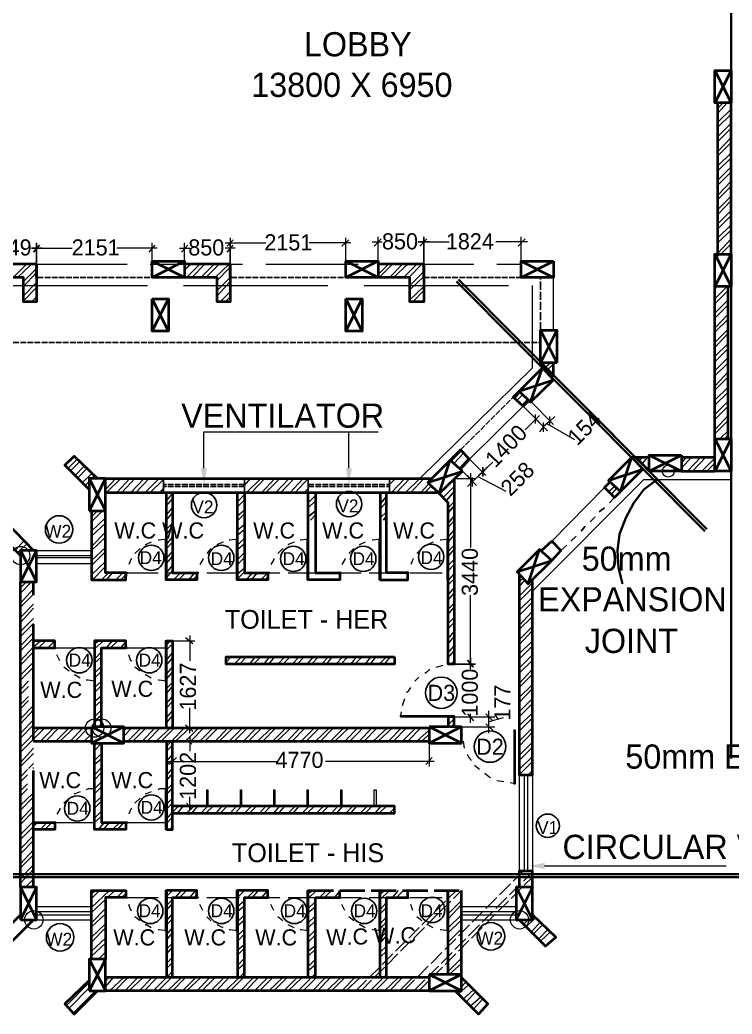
# Model space of a CAD drawing. Header units: millimetres. Extents: x 23593 to 241524, y 4405 to 182732.
# Drawn here: x 84650 to 97911, y 83385 to 101881 of the extents above; entities that cross this region are included whole.
import ezdxf

# ---------------------------------------------------------------- set-up
doc = ezdxf.new("R2010")
doc.units = ezdxf.units.MM
doc.linetypes.add('PDF_IMPORT', pattern=[1, 0.8, -0.2])
for name, color, linetype in [('PDF_0', 7, 'Continuous'), ('PDF_AR_DIMENSION', 7, 'Continuous'), ('PDF_AR_ELEVATION', 2, 'Continuous'), ('PDF_dimensions', 1, 'Continuous'), ('PDF_DOOR WIN TEXT', 5, 'Continuous'), ('PDF_SLAB BEAM', 3, 'Continuous'), ('PDF_ST COLUMN', 1, 'Continuous'), ('PDF_Text', 7, 'Continuous'), ('PDF_wall', 7, 'Continuous')]:
    doc.layers.add(name, color=color, linetype=linetype)
for name, color, linetype, true_color in [('PDF_AR_DOOR', 7, 'Continuous', 0x723939), ('PDF_AR_HATCH', 7, 'Continuous', 0x767676), ('PDF_AR_WINDOW', 7, 'Continuous', 0x00a5dd), ('PDF_exp gap', 7, 'Continuous', 0xdd006e)]:
    doc.layers.add(name, color=color, linetype=linetype, true_color=true_color)
doc.styles.add('PDF Century Gothic', font='GOTHIC.TTF')

msp = doc.modelspace()

# ---------------------------------------------------------------- linework, layer by layer
at = {"layer": 'PDF_0', "lineweight": 13}
for points in [[(84905, 97561), (85018, 97693)], [(92097, 97674), (92229, 97806)], [(93267, 93389), (93267, 93559)], [(92984, 89972), (93097, 89840)]]:
    msp.add_lwpolyline(points, close=True, dxfattribs=at)
for points in [[(87057, 97561), (87170, 97693)], [(87774, 97693), (87661, 97561)], [(88623, 97787), (88510, 97674)], [(88510, 97561), (88623, 97693)], [(90643, 97674), (90775, 97787)], [(91379, 97806), (91247, 97674)], [(93928, 97674), (94060, 97806)], [(94249, 94371), (94249, 94541)], [(94400, 94220), (94400, 94390)], [(94513, 94503), (94513, 94333)], [(93097, 93276), (92984, 93408)], [(93078, 93200), (93078, 93370)], [(87868, 90275), (87736, 90388)], [(92984, 88972), (93097, 88840)], [(93324, 88972), (93456, 88840)], [(87736, 88764), (87868, 88651)], [(93456, 88670), (93324, 88783)], [(87849, 88406), (87755, 88500)], [(87566, 88160), (87434, 88028)], [(92210, 88028), (92323, 88160)], [(87755, 87311), (87849, 87198)]]:
    msp.add_lwpolyline(points, dxfattribs=at)
at = {"layer": 'PDF_0', "color": 1, "linetype": 'PDF_IMPORT', "lineweight": 25, "ltscale": 132.136405}
for points in [[(84980, 97089), (87113, 97089)], [(88586, 97089), (90719, 97089)], [(92172, 97089), (93984, 97089)], [(88831, 93238), (87321, 93238)], [(90020, 93238), (91530, 93238)], [(88831, 93200), (87321, 93200)], [(90020, 93200), (91530, 93200)]]:
    msp.add_lwpolyline(points, dxfattribs=at)
at = {"layer": 'PDF_0', "color": 1, "linetype": 'PDF_IMPORT', "lineweight": 25, "ltscale": 188.766293}
msp.add_lwpolyline([(94343, 96107), (94343, 97089)], dxfattribs=at)
at = {"layer": 'PDF_0', "color": 6, "linetype": 'PDF_IMPORT', "lineweight": 25, "ltscale": 132.136405}
msp.add_lwpolyline([(66821, 95881), (94343, 95881)], dxfattribs=at)
at = {"layer": 'PDF_0', "color": 1, "linetype": 'PDF_IMPORT', "lineweight": 25, "ltscale": 133.477926}
msp.add_lwpolyline([(92852, 93880), (93833, 94862)], dxfattribs=at)
at = {"layer": 'PDF_0', "color": 1, "lineweight": 25}
for points in [[(95721, 92993), (95627, 92898)], [(95532, 92804), (95438, 92728)], [(95362, 92634), (95268, 92540)], [(95174, 92464), (95098, 92370)], [(95004, 92275), (94909, 92181)], [(94834, 92106), (94721, 92011)]]:
    msp.add_lwpolyline(points, dxfattribs=at)
at = {"layer": 'PDF_AR_DIMENSION', "lineweight": 13}
for points in [[(84961, 97731), (84961, 97334)], [(92172, 97844), (92172, 97334)], [(93324, 93408), (93022, 93710)]]:
    msp.add_lwpolyline(points, close=True, dxfattribs=at)
for points in [[(87113, 97391), (87113, 97731)], [(87717, 97391), (87717, 97731)], [(88472, 97731), (89227, 97731)], [(88567, 97825), (88567, 97334), (88567, 97731)], [(90813, 97731), (90039, 97731)], [(90719, 97334), (90719, 97825)], [(91209, 97750), (91398, 97750)], [(91323, 97391), (91323, 97844)], [(92059, 97750), (92644, 97750)], [(92267, 97750), (92078, 97750)], [(94098, 97750), (93512, 97750)], [(93984, 97334), (93984, 97844)], [(85056, 97636), (84867, 97636), (85622, 97636)], [(87208, 97636), (86453, 97636)], [(87623, 97636), (87812, 97636)], [(88661, 97636), (88472, 97636)], [(94135, 94805), (94588, 94352)], [(94475, 94239), (94022, 94692), (94324, 94390)], [(94324, 94522), (94060, 94257)], [(94607, 94503), (94513, 94408), (94400, 94314), (94324, 94220)], [(94985, 94069), (94456, 94371)], [(93191, 93408), (93456, 93653)], [(92852, 93521), (93154, 93219)], [(93343, 93559), (93267, 93465), (93078, 93295), (92984, 93200)], [(93040, 93446), (93040, 92068)], [(92738, 93351), (93135, 93351)], [(93701, 93106), (93173, 93389)], [(93040, 89803), (93040, 91181)], [(87491, 90331), (87906, 90331)], [(87812, 90426), (87812, 89954)], [(92738, 89897), (93135, 89897), (92625, 89897)], [(93040, 90010), (93040, 89840)], [(87812, 88613), (87812, 89085)], [(93040, 88802), (93040, 88972)], [(93380, 88613), (93380, 88727), (93380, 88915), (93380, 89029)], [(92625, 88915), (93135, 88915)], [(92738, 88915), (93494, 88915)], [(93645, 88897), (93380, 88821)], [(87491, 88708), (87906, 88708)], [(92738, 88727), (93494, 88727)], [(87906, 88462), (87491, 88462), (87491, 87990)], [(87812, 88557), (87812, 88274)], [(92267, 88462), (92267, 87990)], [(87396, 88085), (89435, 88085)], [(92361, 88085), (90341, 88085)], [(87812, 87160), (87812, 87424)], [(87491, 87254), (87906, 87254)]]:
    msp.add_lwpolyline(points, dxfattribs=at)
at = {"layer": 'PDF_AR_DOOR', "lineweight": 20}
for points in [[(87094, 92162), (87000, 92124), (86981, 92106)], [(87377, 92219), (87245, 92200), (87226, 92200)], [(88435, 92162), (88321, 92124), (88321, 92106)], [(88699, 92219), (88567, 92200), (88548, 92200)], [(89756, 92162), (89643, 92124), (89643, 92106)], [(90020, 92219), (89888, 92200), (89869, 92200)], [(91077, 92162), (90983, 92124), (90964, 92106)], [(91360, 92219), (91228, 92200), (91209, 92200)], [(92342, 92162), (92248, 92124), (92229, 92106)], [(92625, 92219), (92493, 92200), (92474, 92200)], [(86887, 92049), (86792, 91955)], [(88208, 92049), (88133, 91955)], [(89548, 92049), (89454, 91955)], [(90870, 92049), (90775, 91955)], [(92134, 92049), (92040, 91955)], [(86736, 91860), (86717, 91841), (86679, 91747)], [(88057, 91860), (88057, 91841), (88000, 91747)], [(89378, 91860), (89378, 91841), (89322, 91747)], [(90700, 91860), (90700, 91841), (90643, 91747)], [(91965, 91860), (91965, 91841), (91927, 91747)], [(86641, 91615), (86641, 91596), (86622, 91464)], [(87963, 91615), (87963, 91596), (87944, 91464)], [(89284, 91615), (89284, 91596), (89265, 91464)], [(90624, 91615), (90605, 91596), (90605, 91464)], [(91889, 91615), (91870, 91596), (91870, 91464)], [(85320, 90180), (85301, 90199), (85301, 90331)], [(86641, 90180), (86641, 90199), (86622, 90331)], [(85395, 89954), (85339, 90067)], [(86736, 89954), (86717, 89954), (86679, 90067)], [(92644, 89897), (92738, 89897)], [(85565, 89765), (85471, 89840)], [(86887, 89765), (86792, 89840)], [(92191, 89727), (92248, 89765), (92285, 89803)], [(92399, 89840), (92531, 89878)], [(85773, 89633), (85679, 89689), (85660, 89689)], [(86037, 89576), (85924, 89595), (85886, 89595)], [(87094, 89633), (87000, 89689), (86981, 89689)], [(87377, 89576), (87245, 89595), (87226, 89595)], [(92002, 89576), (92078, 89652)], [(91851, 89368), (91889, 89406), (91927, 89463)], [(91776, 89123), (91814, 89255)], [(91738, 88915), (91757, 89010)], [(92889, 88576), (92871, 88670)], [(92927, 88330), (92908, 88462)], [(93059, 88104), (93003, 88179), (92984, 88217)], [(93210, 87934), (93116, 88009)], [(93418, 87783), (93380, 87802), (93305, 87858)], [(93663, 87707), (93531, 87726)], [(93871, 87670), (93777, 87688)], [(85773, 87519), (85679, 87481), (85660, 87481)], [(86037, 87575), (85924, 87575), (85886, 87556)], [(87094, 87519), (87000, 87481), (86981, 87481)], [(87377, 87575), (87245, 87575), (87226, 87556)], [(85565, 87405), (85471, 87311)], [(86887, 87405), (86792, 87311)], [(85395, 87216), (85395, 87198), (85339, 87103)], [(86736, 87216), (86717, 87198), (86679, 87103)], [(85320, 86971), (85301, 86952), (85301, 86820)], [(86641, 86971), (86641, 86952), (86622, 86820)], [(86641, 85536), (86641, 85555), (86622, 85687)], [(87963, 85536), (87963, 85555), (87944, 85687)], [(89284, 85536), (89284, 85555), (89265, 85687)], [(90624, 85536), (90605, 85555), (90605, 85687)], [(91889, 85536), (91870, 85555), (91870, 85687)], [(86736, 85310), (86717, 85310), (86679, 85423)], [(88057, 85310), (88000, 85423)], [(89378, 85310), (89322, 85423)], [(90700, 85310), (90643, 85423)], [(91965, 85310), (91927, 85423)], [(86887, 85121), (86792, 85197)], [(88208, 85121), (88133, 85197)], [(89548, 85121), (89454, 85197)], [(90870, 85121), (90775, 85197)], [(92134, 85121), (92040, 85197)], [(87094, 84989), (87000, 85046), (86981, 85046)], [(87377, 84932), (87245, 84951), (87226, 84951)], [(88435, 84989), (88321, 85046)], [(88699, 84932), (88567, 84951), (88548, 84951)], [(89756, 84989), (89643, 85046)], [(90020, 84932), (89888, 84951), (89869, 84951)], [(91077, 84989), (90983, 85046), (90964, 85046)], [(91360, 84932), (91228, 84951), (91209, 84951)], [(92342, 84989), (92248, 85046), (92229, 85046)], [(92625, 84932), (92493, 84951), (92474, 84951)]]:
    msp.add_lwpolyline(points, dxfattribs=at)
at = {"layer": 'PDF_AR_DOOR', "lineweight": 25}
for points in [[(87377, 92219), (87359, 92219), (87359, 91464), (87377, 91464)], [(88699, 92219), (88680, 92219), (88680, 91464), (88699, 91464)], [(90020, 92219), (90001, 92219), (90001, 91464), (90020, 91464)], [(91360, 92219), (91342, 92219), (91342, 91464), (91360, 91464)], [(92625, 92219), (92606, 92219), (92606, 91464), (92625, 91464)], [(87377, 89576), (87359, 89576), (87359, 90331), (87377, 90331)], [(91738, 88915), (91738, 88934), (92738, 88934), (92738, 88915)], [(93871, 87670), (93852, 87670), (93852, 88670), (93871, 88670)], [(87377, 87575), (87359, 87575), (87359, 86820), (87377, 86820)], [(87377, 84932), (87359, 84932), (87359, 85687), (87377, 85687)], [(88699, 84932), (88680, 84932), (88680, 85687), (88699, 85687)], [(90020, 84932), (90001, 84932), (90001, 85687), (90020, 85687)], [(91360, 84932), (91342, 84932), (91342, 85687), (91360, 85687)], [(92625, 84932), (92606, 84932), (92606, 85687), (92625, 85687)]]:
    msp.add_lwpolyline(points, close=True, dxfattribs=at)
for points in [[(86037, 89576), (86037, 90331), (86037, 89576)], [(86037, 87575), (86037, 86820), (86037, 87575)]]:
    msp.add_lwpolyline(points, dxfattribs=at)
at = {"layer": 'PDF_AR_ELEVATION', "lineweight": 20}
for points in [[(94551, 92181), (95532, 93182)], [(85301, 90199), (86037, 90199)], [(86622, 90199), (87377, 90199)], [(85301, 86952), (86037, 86952)], [(86622, 86952), (87377, 86952)]]:
    msp.add_lwpolyline(points, dxfattribs=at)
at = {"layer": 'PDF_AR_ELEVATION', "linetype": 'PDF_IMPORT', "lineweight": 20, "ltscale": 755.065171}
for points in [[(86622, 91596), (92625, 91596)], [(86622, 85555), (92625, 85555)]]:
    msp.add_lwpolyline(points, dxfattribs=at)
at = {"layer": 'PDF_AR_ELEVATION', "color": 7, "lineweight": 20}
for points in [[(88133, 87254), (88133, 87556), (88151, 87556), (88151, 87254)], [(88755, 87254), (88755, 87556), (88774, 87556), (88774, 87254)], [(89378, 87254), (89378, 87556), (89397, 87556), (89397, 87254)], [(90001, 87254), (90001, 87556), (90020, 87556), (90020, 87254)], [(90624, 87254), (90624, 87556), (90643, 87556), (90643, 87254)], [(91247, 87254), (91247, 87556), (91285, 87556), (91285, 87254)]]:
    msp.add_lwpolyline(points, dxfattribs=at)
at = {"layer": 'PDF_AR_HATCH', "lineweight": 5}
for points in [[(97646, 100241), (97741, 100336)], [(97646, 100147), (97816, 100336)], [(97646, 99977), (97892, 100222)], [(97646, 99883), (97892, 100128)], [(97646, 99713), (97892, 99958)], [(97646, 99618), (97892, 99864)], [(97646, 99430), (97892, 99694)], [(97646, 99354), (97892, 99600)], [(97646, 99165), (97892, 99411)], [(97646, 99071), (97892, 99316)], [(97646, 98901), (97892, 99147)], [(97646, 98807), (97892, 99052)], [(97646, 98618), (97892, 98882)], [(97646, 98542), (97892, 98788)], [(97646, 98354), (97892, 98599)], [(97646, 98259), (97892, 98524)], [(97646, 98089), (97892, 98335)], [(97646, 97995), (97892, 98240)], [(97646, 97825), (97892, 98071)], [(97646, 97731), (97892, 97976)], [(97646, 97542), (97892, 97806)], [(97703, 97523), (97892, 97712)], [(97873, 97523), (97892, 97523)], [(84527, 97089), (84773, 97334)], [(84603, 97089), (84867, 97334)], [(87717, 97315), (87736, 97334)], [(87717, 97240), (87831, 97334)], [(87755, 97089), (88000, 97334)], [(87849, 97089), (88095, 97334)], [(88019, 97089), (88265, 97334)], [(88114, 97089), (88359, 97334)], [(88284, 97089), (88548, 97334)], [(91323, 97146), (91511, 97334)], [(91323, 97334), (91323, 97334)], [(91342, 97089), (91587, 97334)], [(91530, 97089), (91776, 97334)], [(91606, 97089), (91870, 97334)], [(91795, 97089), (92040, 97334)], [(91889, 97089), (92134, 97334)], [(84716, 97013), (84961, 97259)], [(84716, 96919), (84961, 97183)], [(88321, 97032), (88567, 97278)], [(91908, 96938), (92172, 97202)], [(84716, 96749), (84961, 96995)], [(88321, 96844), (88567, 97089)], [(88321, 96749), (88567, 97013)], [(91908, 96862), (92172, 97108)], [(84716, 96655), (84961, 96900)], [(88378, 96636), (88567, 96825)], [(91908, 96674), (92172, 96919)], [(91965, 96636), (92172, 96844)], [(97590, 96693), (97816, 96919)], [(97590, 96862), (97628, 96919)], [(97590, 96598), (97835, 96844)], [(84867, 96636), (84961, 96730)], [(88472, 96636), (88567, 96730)], [(92153, 96636), (92172, 96655)], [(97590, 96428), (97835, 96674)], [(97590, 96334), (97835, 96579)], [(97590, 96145), (97835, 96409)], [(97590, 96070), (97835, 96315)], [(97590, 95881), (97835, 96126)], [(97590, 95786), (97835, 96051)], [(97590, 95617), (97835, 95862)], [(97590, 95522), (97835, 95768)], [(94343, 95503), (94343, 95503)], [(94437, 95428), (94532, 95503)], [(94475, 95371), (94588, 95484)], [(97590, 95352), (97835, 95598)], [(97590, 95258), (97835, 95503)], [(94569, 95277), (94588, 95315)], [(97590, 95069), (97835, 95333)], [(97590, 94994), (97835, 95239)], [(93871, 94843), (93965, 94956)], [(93909, 94805), (94022, 94918)], [(97590, 94805), (97835, 95050)], [(97590, 94711), (97835, 94956)], [(94003, 94711), (94098, 94824)], [(97590, 94541), (97835, 94786)], [(97590, 94446), (97835, 94692)], [(97590, 94257), (97835, 94522)], [(97590, 94182), (97835, 94427)], [(97684, 94088), (97835, 94239)], [(97779, 94088), (97835, 94163)], [(92682, 93672), (92871, 93861)], [(92738, 93635), (92908, 93823)], [(85546, 93540), (85716, 93710)], [(85584, 93484), (85773, 93672)], [(92833, 93540), (93003, 93729)], [(96174, 93672), (96250, 93748)], [(96231, 93616), (96344, 93748)], [(96967, 93635), (97061, 93748)], [(96967, 93540), (97156, 93748)], [(97080, 93484), (97325, 93748)], [(97174, 93484), (97420, 93748)], [(97344, 93484), (97590, 93729)], [(97439, 93484), (97590, 93635)], [(85679, 93408), (85848, 93578)], [(85716, 93351), (85905, 93540)], [(85811, 93276), (86000, 93446)], [(96325, 93540), (96363, 93578)], [(85867, 93219), (85943, 93295)], [(85981, 93351), (86037, 93408)], [(86245, 93144), (86434, 93351)], [(86245, 93333), (86245, 93351)], [(86264, 93087), (86528, 93351)], [(86453, 93087), (86698, 93351)], [(86547, 93087), (86792, 93351)], [(86717, 93087), (86962, 93351)], [(86811, 93087), (87057, 93351)], [(86981, 93087), (87245, 93351)], [(87075, 93087), (87321, 93333)], [(88831, 93314), (88850, 93351)], [(88831, 93219), (88944, 93351)], [(88869, 93087), (89133, 93351)], [(88963, 93087), (89209, 93351)], [(89152, 93087), (89397, 93351)], [(89227, 93087), (89492, 93351)], [(89416, 93087), (89662, 93351)], [(89511, 93087), (89756, 93351)], [(89680, 93087), (89926, 93351)], [(89775, 93087), (90020, 93351)], [(91530, 93314), (91549, 93351)], [(91530, 93238), (91644, 93351)], [(91568, 93087), (91814, 93351)], [(91662, 93087), (91908, 93351)], [(91832, 93087), (92097, 93351)], [(91927, 93087), (92172, 93351)], [(92116, 93087), (92267, 93257)], [(87264, 93087), (87321, 93163)], [(87377, 92936), (87491, 93068)], [(88699, 92917), (88831, 93049)], [(89945, 93087), (90020, 93163)], [(92191, 93087), (92304, 93200)], [(92380, 93087), (92399, 93125)], [(95608, 93106), (95721, 93200)], [(95664, 93049), (95759, 93163)], [(87377, 92842), (87491, 92974)], [(88699, 92823), (88831, 92955)], [(85981, 92634), (86094, 92747)], [(85981, 92540), (86188, 92747)], [(87377, 92672), (87491, 92804)], [(87377, 92577), (87491, 92710)], [(88699, 92653), (88831, 92766)], [(88699, 92559), (88831, 92691)], [(85981, 92370), (86245, 92615)], [(85981, 92275), (86245, 92521)], [(87377, 92408), (87491, 92521)], [(88699, 92389), (88831, 92502)], [(92663, 92577), (92738, 92653), (92625, 92521)], [(92625, 92445), (92738, 92559)], [(85981, 92087), (86245, 92351)], [(87377, 92313), (87491, 92445)], [(88699, 92294), (88831, 92408)], [(92625, 92257), (92738, 92389)], [(84565, 92011), (84735, 92200)], [(84603, 91973), (84791, 92143)], [(85981, 92011), (86245, 92257)], [(87377, 92124), (87491, 92257)], [(87377, 92049), (87491, 92162)], [(88699, 92106), (88831, 92238)], [(88699, 92030), (88831, 92143)], [(92625, 92162), (92738, 92294)], [(84829, 92011), (84867, 92049)], [(85981, 91822), (86245, 92068)], [(85981, 91728), (86245, 91992)], [(87377, 91860), (87491, 91992)], [(88699, 91841), (88831, 91973)], [(92625, 91992), (92738, 92106)], [(92625, 91898), (92738, 92030)], [(85981, 91558), (86245, 91804)], [(87377, 91766), (87491, 91898)], [(88699, 91747), (88831, 91879)], [(92625, 91728), (92738, 91841)], [(92625, 91634), (92738, 91747)], [(86000, 91464), (86245, 91709)], [(86169, 91464), (86302, 91596)], [(86264, 91464), (86377, 91596)], [(86434, 91464), (86566, 91596)], [(87377, 91596), (87491, 91728)], [(87377, 91501), (87491, 91634)], [(87510, 91464), (87642, 91596)], [(87604, 91464), (87736, 91596)], [(87793, 91464), (87906, 91596)], [(88699, 91577), (88831, 91690)], [(88699, 91483), (88831, 91615)], [(88869, 91464), (88982, 91596)], [(88963, 91464), (89076, 91596)], [(89133, 91464), (89265, 91596)], [(92625, 91445), (92738, 91577)], [(84659, 91313), (84773, 91426)], [(84659, 91218), (84867, 91426)], [(86528, 91464), (86622, 91558)], [(87868, 91464), (87944, 91539)], [(89227, 91464), (89265, 91520)], [(92625, 91369), (92738, 91483)], [(93947, 91426), (94022, 91501)], [(93947, 91332), (94060, 91464)], [(93947, 91162), (94192, 91407)], [(84659, 91030), (84905, 91294)], [(84659, 90954), (84905, 91199)], [(92625, 91181), (92738, 91313)], [(92625, 91086), (92738, 91218)], [(93947, 91067), (94192, 91313)], [(84659, 90765), (84905, 91011)], [(92625, 90916), (92738, 91030)], [(93947, 90897), (94192, 91143)], [(93947, 90803), (94192, 91048)], [(84659, 90671), (84905, 90935)], [(92625, 90822), (92738, 90954)], [(93947, 90614), (94192, 90879)], [(84659, 90501), (84905, 90746)], [(84659, 90407), (84905, 90652)], [(92625, 90652), (92738, 90765)], [(92625, 90558), (92738, 90671)], [(93947, 90539), (94192, 90784)], [(84659, 90237), (84905, 90482)], [(92625, 90369), (92738, 90501)], [(93947, 90350), (94192, 90595)], [(93947, 90256), (94192, 90520)], [(84659, 90142), (84905, 90388)], [(84659, 89954), (84905, 90218), (85037, 90331)], [(84999, 90199), (85131, 90331)], [(85169, 90199), (85301, 90331)], [(86037, 90275), (86113, 90331)], [(86037, 90180), (86207, 90331)], [(86264, 90199), (86377, 90331)], [(86339, 90199), (86471, 90331)], [(86528, 90199), (86622, 90312)], [(87377, 90256), (87453, 90331)], [(87377, 90161), (87491, 90275)], [(92625, 90275), (92738, 90407)], [(93947, 90086), (94192, 90331)], [(84659, 89878), (84905, 90123)], [(85263, 90199), (85301, 90237)], [(86037, 89991), (86169, 90123)], [(86622, 90199), (86622, 90218)], [(87377, 89972), (87491, 90105)], [(92625, 90105), (92738, 90237)], [(92625, 90010), (92738, 90142)], [(93947, 89991), (94192, 90237)], [(84659, 89689), (84905, 89935)], [(86037, 89916), (86169, 90029)], [(87377, 89878), (87491, 90010)], [(88491, 90029), (88510, 90029)], [(88491, 89935), (88586, 90029)], [(88642, 89897), (88774, 90029)], [(88737, 89897), (88869, 90029)], [(88925, 89897), (89039, 90029)], [(89001, 89897), (89133, 90029)], [(89190, 89897), (89303, 90029)], [(89284, 89897), (89397, 90029)], [(89454, 89897), (89586, 90029)], [(89548, 89897), (89680, 90029)], [(89718, 89897), (89850, 90029)], [(89813, 89897), (89945, 90029)], [(90001, 89897), (90115, 90029)], [(90077, 89897), (90209, 90029)], [(90266, 89897), (90398, 90029)], [(90360, 89897), (90473, 90029)], [(90530, 89897), (90662, 90029)], [(90624, 89897), (90756, 90029)], [(90813, 89897), (90926, 90029)], [(90889, 89897), (91021, 90029)], [(91077, 89897), (91191, 90029)], [(91172, 89897), (91285, 90029)], [(91342, 89897), (91474, 90029)], [(91436, 89897), (91549, 90029)], [(91606, 89897), (91625, 89916)], [(92682, 89897), (92738, 89954)], [(93947, 89821), (94192, 90067)], [(93947, 89727), (94192, 89972)], [(84659, 89595), (84905, 89840)], [(86037, 89727), (86169, 89859)], [(86037, 89633), (86169, 89765)], [(87377, 89708), (87491, 89840)], [(87377, 89614), (87491, 89746)], [(93947, 89538), (94192, 89803)], [(84659, 89425), (84810, 89576)], [(84886, 89633), (84905, 89670)], [(86037, 89463), (86169, 89576)], [(87377, 89444), (87491, 89557)], [(93947, 89463), (94192, 89708)], [(84659, 89331), (84810, 89482)], [(86037, 89368), (86169, 89501)], [(87377, 89350), (87491, 89482)], [(93947, 89274), (94192, 89519)], [(93947, 89180), (94192, 89444)], [(84659, 89142), (84810, 89293)], [(84659, 89066), (84810, 89217)], [(86037, 89199), (86169, 89312)], [(86037, 89104), (86169, 89217)], [(87377, 89161), (87491, 89293)], [(87377, 89085), (87491, 89199)], [(93947, 89010), (94192, 89255)], [(93947, 88915), (94192, 89161)], [(84659, 88878), (84905, 89123)], [(84659, 88783), (84905, 89048)], [(86037, 88915), (86169, 89048)], [(87377, 88897), (87491, 89029)], [(93947, 88746), (94192, 88991)], [(84659, 88613), (84905, 88859)], [(86037, 88840), (86169, 88953)], [(87377, 88802), (87491, 88934)], [(92625, 88764), (92738, 88878)], [(93947, 88651), (94192, 88897)], [(84659, 88519), (84905, 88764)], [(84659, 88349), (85018, 88708)], [(84659, 88255), (85112, 88708)], [(85037, 88462), (85282, 88708)], [(85131, 88462), (85377, 88708)], [(85320, 88462), (85565, 88708)], [(85395, 88462), (85660, 88708)], [(85584, 88462), (85830, 88708)], [(85679, 88462), (85924, 88708)], [(86132, 88727), (86169, 88783)], [(86585, 88651), (86641, 88708)], [(86585, 88557), (86736, 88708)], [(86660, 88462), (86906, 88708)], [(86755, 88462), (87000, 88708)], [(86924, 88462), (87170, 88708)], [(87019, 88462), (87264, 88708)], [(87491, 88764), (87453, 88708), (87189, 88462)], [(87283, 88462), (87529, 88708)], [(87377, 88368), (87472, 88462), (87717, 88708)], [(87547, 88462), (87812, 88708)], [(87736, 88462), (87982, 88708)], [(87831, 88462), (88076, 88708)], [(88000, 88462), (88246, 88708)], [(88095, 88462), (88340, 88708)], [(88284, 88462), (88529, 88708)], [(88359, 88462), (88623, 88708)], [(88548, 88462), (88793, 88708)], [(88642, 88462), (88888, 88708)], [(88812, 88462), (89058, 88708)], [(88907, 88462), (89152, 88708)], [(89076, 88462), (89341, 88708)], [(89171, 88462), (89416, 88708)], [(89360, 88462), (89605, 88708)], [(89435, 88462), (89699, 88708)], [(89624, 88462), (89869, 88708)], [(89718, 88462), (89964, 88708)], [(89888, 88462), (90133, 88708)], [(89982, 88462), (90228, 88708)], [(90152, 88462), (90417, 88708)], [(90247, 88462), (90492, 88708)], [(90436, 88462), (90681, 88708)], [(90511, 88462), (90775, 88708)], [(90700, 88462), (90945, 88708)], [(90794, 88462), (91040, 88708)], [(90964, 88462), (91209, 88708)], [(91058, 88462), (91304, 88708)], [(91228, 88462), (91493, 88708)], [(91323, 88462), (91587, 88708)], [(91511, 88462), (91757, 88708)], [(91606, 88462), (91851, 88708)], [(91776, 88462), (92021, 88708)], [(91870, 88462), (92116, 88708)], [(92040, 88462), (92267, 88670)], [(92682, 88727), (92738, 88783)], [(93947, 88462), (94192, 88708)], [(93947, 88368), (94192, 88632)], [(85848, 88462), (85981, 88594)], [(85943, 88462), (85981, 88500)], [(86037, 88387), (86094, 88425)], [(86037, 88292), (86169, 88425)], [(92134, 88462), (92267, 88594)], [(93947, 88198), (94192, 88443)], [(84659, 88066), (84905, 88330)], [(84659, 87990), (84905, 88236)], [(86037, 88104), (86169, 88236)], [(87377, 88274), (87491, 88387)], [(93947, 88104), (94192, 88349)], [(84810, 87953), (84905, 88047)], [(86037, 88028), (86169, 88141)], [(87377, 88085), (87491, 88217)], [(87377, 88009), (87491, 88123)], [(93947, 87934), (94192, 88179)], [(93947, 87839), (94192, 88085)], [(84659, 87802), (84791, 87934)], [(84905, 87953), (84905, 87972)], [(86037, 87839), (86169, 87972)], [(86037, 87745), (86169, 87877)], [(87377, 87821), (87491, 87953)], [(94116, 87839), (94192, 87915)], [(84659, 87707), (84791, 87839)], [(86037, 87575), (86169, 87707)], [(87377, 87726), (87491, 87858)], [(84659, 87537), (84791, 87670)], [(84659, 87443), (84791, 87575)], [(86037, 87481), (86169, 87613)], [(87377, 87556), (87491, 87670)], [(87377, 87462), (87491, 87594)], [(84659, 87273), (84886, 87481)], [(84659, 87179), (84905, 87424)], [(86037, 87311), (86169, 87424)], [(86037, 87216), (86169, 87349)], [(87377, 87292), (87491, 87405)], [(87377, 87198), (87491, 87311)], [(84659, 86990), (84905, 87254)], [(84659, 86914), (84905, 87160)], [(86037, 87028), (86169, 87160)], [(87377, 87009), (87491, 87141), (87604, 87254)], [(87585, 87122), (87698, 87254)], [(87755, 87122), (87887, 87254)], [(87849, 87122), (87963, 87254)], [(88019, 87122), (88151, 87254)], [(88114, 87122), (88246, 87254)], [(88302, 87122), (88416, 87254)], [(88378, 87122), (88510, 87254)], [(88567, 87122), (88680, 87254)], [(88661, 87122), (88774, 87254)], [(88831, 87122), (88963, 87254)], [(88925, 87122), (89058, 87254)], [(89114, 87122), (89227, 87254)], [(89190, 87122), (89322, 87254)], [(89378, 87122), (89492, 87254)], [(89473, 87122), (89586, 87254)], [(89643, 87122), (89775, 87254)], [(89737, 87122), (89850, 87254)], [(89907, 87122), (90039, 87254)], [(90001, 87122), (90133, 87254)], [(90171, 87122), (90303, 87254)], [(90266, 87122), (90398, 87254)], [(90454, 87122), (90568, 87254)], [(90549, 87122), (90662, 87254)], [(90719, 87122), (90851, 87254)], [(90813, 87122), (90926, 87254)], [(90983, 87122), (91115, 87254)], [(91077, 87122), (91209, 87254)], [(91266, 87122), (91379, 87254)], [(91342, 87122), (91474, 87254)], [(91530, 87122), (91625, 87216)], [(91625, 87122), (91625, 87122)], [(84659, 86726), (84905, 86971)], [(84659, 86631), (84980, 86952)], [(85037, 86820), (85150, 86952)], [(85112, 86820), (85244, 86952)], [(86037, 86952), (86169, 87065)], [(86113, 86820), (86226, 86952)], [(86207, 86820), (86320, 86952)], [(86377, 86820), (86509, 86952)], [(86471, 86820), (86585, 86952)], [(87377, 86933), (87491, 87047)], [(87453, 86820), (87491, 86877)], [(84659, 86461), (84905, 86707)], [(84659, 86367), (84905, 86612)], [(84659, 86178), (84905, 86443)], [(84659, 86103), (84905, 86348)], [(84659, 85914), (84905, 86159)], [(84659, 85820), (84905, 86084)], [(84754, 85744), (84905, 85895)], [(84848, 85744), (84905, 85801)], [(85981, 85631), (86056, 85687)], [(85981, 85367), (86320, 85687)], [(85981, 85536), (86132, 85687)], [(86283, 85555), (86415, 85687)], [(86453, 85555), (86585, 85687)], [(87377, 85669), (87396, 85687)], [(87377, 85574), (87491, 85687)], [(87547, 85555), (87661, 85687)], [(87623, 85555), (87755, 85687)], [(87812, 85555), (87925, 85687)], [(88699, 85650), (88737, 85687)], [(88699, 85555), (88831, 85687)], [(88888, 85555), (89020, 85687)], [(88982, 85555), (89095, 85687)], [(89152, 85555), (89265, 85687)], [(90020, 85631), (90096, 85687)], [(90020, 85536), (90171, 85687)], [(90228, 85555), (90360, 85687)], [(90322, 85555), (90454, 85687)], [(90511, 85555), (90605, 85669)], [(91360, 85612), (91436, 85687)], [(91360, 85518), (91530, 85687)], [(91587, 85555), (91700, 85687)], [(91662, 85555), (91795, 85687)], [(94173, 85744), (94192, 85763)], [(85981, 85272), (86245, 85518)], [(86547, 85555), (86622, 85631)], [(87377, 85404), (87491, 85518)], [(87906, 85555), (87944, 85612)], [(88699, 85385), (88831, 85499)], [(89246, 85555), (89265, 85593)], [(90020, 85348), (90152, 85480)], [(90587, 85555), (90605, 85574)], [(91360, 85329), (91474, 85461)], [(91851, 85555), (91870, 85574)], [(92625, 85253), (92871, 85499)], [(85981, 85083), (86245, 85348)], [(87377, 85310), (87491, 85442)], [(88699, 85291), (88831, 85404)], [(90020, 85272), (90152, 85385)], [(91360, 85253), (91474, 85367)], [(92625, 85159), (92871, 85423)], [(85981, 85008), (86245, 85253)], [(87377, 85121), (87491, 85253)], [(87377, 85046), (87491, 85159)], [(88699, 85102), (88831, 85234)], [(88699, 85027), (88831, 85140)], [(90020, 85083), (90152, 85216)], [(90020, 84989), (90152, 85121)], [(91360, 85065), (91474, 85197)], [(91360, 84970), (91474, 85102)], [(92625, 84989), (92871, 85234)], [(92625, 84895), (92871, 85140)], [(94022, 85046), (94116, 85140)], [(94079, 85008), (94249, 85178)], [(94173, 84914), (94343, 85102)], [(94192, 85216), (94211, 85234)], [(85981, 84819), (86245, 85065)], [(85981, 84725), (86245, 84989)], [(87377, 84857), (87491, 84989)], [(88699, 84838), (88831, 84970)], [(90020, 84819), (90152, 84951)], [(91360, 84800), (91474, 84914)], [(92625, 84725), (92871, 84970)], [(94211, 84876), (94381, 85046)], [(94305, 84781), (94475, 84951)], [(94343, 84744), (94532, 84914)], [(85981, 84555), (86245, 84800)], [(87377, 84763), (87491, 84895)], [(88699, 84744), (88831, 84876)], [(90020, 84725), (90152, 84857)], [(91360, 84706), (91474, 84838)], [(94437, 84649), (94607, 84819)], [(85981, 84461), (86245, 84706)], [(86113, 84404), (86245, 84536)], [(87377, 84593), (87491, 84706)], [(87377, 84498), (87491, 84630)], [(88699, 84574), (88831, 84687)], [(88699, 84479), (88831, 84612)], [(90020, 84555), (90152, 84668)], [(90020, 84461), (90152, 84593)], [(91360, 84536), (91474, 84649)], [(91360, 84442), (91474, 84555)], [(86207, 84404), (86245, 84442)], [(87377, 84328), (87491, 84442)], [(87377, 84234), (87491, 84347)], [(88699, 84291), (88831, 84423)], [(90020, 84272), (90152, 84404)], [(92625, 84177), (92871, 84423)], [(87132, 83819), (87377, 84064), (87491, 84177)], [(88699, 84215), (88831, 84328)], [(90020, 84196), (90152, 84309)], [(92644, 84121), (92871, 84328)], [(86245, 83989), (86302, 84064)], [(86245, 83894), (86396, 84064)], [(86320, 83819), (86585, 84064)], [(86415, 83819), (86660, 84064)], [(86604, 83819), (86849, 84064)], [(86679, 83819), (86943, 84064)], [(86868, 83819), (87113, 84064)], [(86962, 83819), (87208, 84064)], [(87226, 83819), (87472, 84064), (87491, 84083)], [(87396, 83819), (87661, 84064)], [(87491, 83819), (87736, 84064)], [(87680, 83819), (87925, 84064)], [(87755, 83819), (88019, 84064)], [(87944, 83819), (88189, 84064)], [(88038, 83819), (88284, 84064)], [(88208, 83819), (88453, 84064)], [(88302, 83819), (88548, 84064)], [(88472, 83819), (88737, 84064), (88831, 84158)], [(88567, 83819), (88812, 84064), (88831, 84064)], [(88755, 83819), (89001, 84064)], [(88850, 83819), (89095, 84064)], [(89020, 83819), (89265, 84064)], [(89114, 83819), (89360, 84064)], [(89284, 83819), (89548, 84064)], [(89378, 83819), (89624, 84064)], [(89567, 83819), (89813, 84064)], [(89643, 83819), (89907, 84064)], [(89831, 83819), (90077, 84064), (90152, 84140)], [(89926, 83819), (90171, 84064)], [(90096, 83819), (90341, 84064)], [(90190, 83819), (90436, 84064)], [(90360, 83819), (90624, 84064)], [(90454, 83819), (90700, 84064)], [(90643, 83819), (90889, 84064)], [(90719, 83819), (90983, 84064)], [(91172, 83819), (91417, 84064), (91474, 84121)], [(91266, 83819), (91511, 84064)], [(91436, 83819), (91700, 84064)], [(91530, 83819), (91776, 84064)], [(91719, 83819), (91965, 84064)], [(92814, 84121), (92871, 84158)], [(85509, 83536), (85943, 83970)], [(85565, 83498), (85943, 83875)], [(85641, 83403), (86056, 83819)], [(92248, 83819), (92267, 83819)], [(92776, 83800), (92795, 83819)], [(92814, 83762), (93003, 83932)], [(92871, 83894), (92946, 83970)], [(92908, 83668), (93097, 83838)], [(92965, 83611), (93135, 83800)], [(93040, 83536), (93229, 83705)], [(93097, 83479), (93267, 83668)], [(93191, 83403), (93361, 83573)]]:
    msp.add_lwpolyline(points, dxfattribs=at)
for points in [[(90039, 93087), (90020, 93087)], [(91398, 93087), (91360, 93049)], [(92738, 93200), (92531, 92993)], [(92738, 93106), (92587, 92936)], [(90152, 93031), (90020, 92898)], [(90152, 92936), (90020, 92804)], [(91474, 93012), (91360, 92879)], [(91474, 92917), (91360, 92785)], [(92738, 92917), (92625, 92804)], [(90152, 92747), (90020, 92634)], [(90152, 92672), (90058, 92577)], [(91474, 92728), (91360, 92615)], [(92738, 92842), (92625, 92710)], [(91474, 92653), (91417, 92577)]]:
    msp.add_lwpolyline(points, close=True, dxfattribs=at)
at = {"layer": 'PDF_AR_HATCH', "linetype": 'PDF_IMPORT', "lineweight": 5, "ltscale": 360.637496}
for points in [[(91795, 83819), (94022, 86046)], [(91983, 83819), (94192, 86027)]]:
    msp.add_lwpolyline(points, dxfattribs=at)
at = {"layer": 'PDF_AR_HATCH', "linetype": 'PDF_IMPORT', "lineweight": 5, "ltscale": 347.042607}
for points in [[(92078, 83819), (94192, 85933)], [(90907, 83819), (92776, 85687)], [(91002, 83819), (92871, 85687)]]:
    msp.add_lwpolyline(points, dxfattribs=at)
at = {"layer": 'PDF_AR_WINDOW', "color": 2, "lineweight": 20}
for points in [[(84961, 92011), (85981, 92011)], [(84961, 91766), (85981, 91766)], [(93947, 87839), (93947, 86046)], [(94192, 87839), (94192, 86046)], [(84961, 85385), (85981, 85385)], [(92871, 85385), (93890, 85385)], [(84961, 85140), (85981, 85140)], [(92871, 85140), (93890, 85140)]]:
    msp.add_lwpolyline(points, dxfattribs=at)
at = {"layer": 'PDF_AR_WINDOW', "color": 27, "lineweight": 20, "true_color": 0x725639}
for points in [[(84961, 91917), (85981, 91917)], [(84961, 91879), (85981, 91879)], [(94041, 87839), (94041, 86046)], [(94098, 87839), (94098, 86046)], [(84961, 85291), (85981, 85291)], [(92871, 85291), (93890, 85291)], [(84961, 85234), (85981, 85234)], [(92871, 85234), (93890, 85234)]]:
    msp.add_lwpolyline(points, dxfattribs=at)
at = {"layer": 'PDF_dimensions', "color": 70, "lineweight": 13, "true_color": 0x7fff00}
for points in [[(88076, 93540), (88076, 94220), (91323, 94220)], [(90775, 93540), (90775, 94220)], [(94418, 86141), (97797, 86141)]]:
    msp.add_lwpolyline(points, dxfattribs=at)
at = {"layer": 'PDF_dimensions', "lineweight": 25}
for points in [[(87321, 93087), (87321, 93351)], [(88831, 93351), (88831, 93087)], [(90020, 93351), (90020, 93087)], [(91530, 93087), (91530, 93351)]]:
    msp.add_lwpolyline(points, dxfattribs=at)
at = {"layer": 'PDF_dimensions', "color": 7, "lineweight": 13}
msp.add_lwpolyline([(96268, 93333), (97892, 93333)], dxfattribs=at)
at = {"layer": 'PDF_dimensions', "color": 70, "true_color": 0x7fff00, "transparency": 33554559}
for points in [[(88133, 93540), (88076, 93238), (88019, 93540)], [(90832, 93540), (90775, 93238), (90719, 93540)], [(94418, 86084), (94135, 86141), (94418, 86197)]]:
    msp.add_solid(points, dxfattribs=at)
at = {"layer": 'PDF_DOOR WIN TEXT', "lineweight": 25}
for centre, radius in [((88079, 92855), 236), ((90778, 92874), 236), ((85379, 92402), 255), ((92307, 91892), 236), ((87097, 91873), 236), ((88400, 91873), 236), ((89740, 91854), 236), ((91043, 91854), 236), ((85757, 89967), 236), ((87059, 89967), 236), ((92496, 89362), 293), ((93402, 88362), 293), ((85719, 87210), 236), ((87097, 87229), 236), ((94478, 86890), 217), ((87078, 85304), 236), ((88400, 85304), 236), ((89759, 85304), 236), ((91061, 85304), 236), ((92326, 85323), 236), ((93421, 84832), 255), ((85398, 84813), 255)]:
    msp.add_circle(centre, radius, dxfattribs=at)
at = {"layer": 'PDF_exp gap', "lineweight": 35}
for points in [[(97892, 115343), (97892, 88141)], [(97401, 92370), (92776, 97013)], [(97439, 92408), (92814, 97051)], [(96514, 93333), (96268, 93144), (96080, 92898), (95929, 92615), (95815, 92313), (95778, 92011), (95796, 91690), (95872, 91388)], [(23593, 85990), (241524, 85990)], [(23593, 85933), (241524, 85933)]]:
    msp.add_lwpolyline(points, dxfattribs=at)
at = {"layer": 'PDF_SLAB BEAM', "color": 211, "lineweight": 30, "true_color": 0xff7fff}
msp.add_lwpolyline([(97892, 100940), (97646, 100940)], dxfattribs=at)
at = {"layer": 'PDF_SLAB BEAM', "lineweight": 0}
msp.add_circle((96721, 93486), 111, dxfattribs=at)
at = {"layer": 'PDF_ST COLUMN', "color": 6, "lineweight": 40}
for points in [[(97892, 100336), (97590, 100336), (97590, 100940), (97892, 100940)], [(97892, 96919), (97590, 96919), (97590, 97523), (97892, 97523)], [(94588, 97391), (94588, 97089), (93984, 97089), (93984, 97391)], [(87113, 96693), (87415, 96693), (87415, 96089), (87113, 96089)], [(90719, 96693), (91021, 96693), (91021, 96089), (90719, 96089)], [(94645, 95503), (94343, 95503), (94343, 96107), (94645, 96107)], [(94588, 95182), (94381, 95409), (93947, 94975), (94154, 94767)], [(97892, 93484), (97590, 93484), (97590, 94088), (97892, 94088)], [(96967, 93786), (96967, 93484), (96363, 93484), (96363, 93786)], [(92889, 93484), (92663, 93691), (92248, 93276), (92455, 93068)], [(96250, 93521), (96042, 93748), (95608, 93314), (95834, 93106)], [(85943, 92747), (86245, 92747), (86245, 93351), (85943, 93351)], [(84659, 91426), (84961, 91426), (84961, 92011), (84659, 92011)], [(94551, 91822), (94324, 92030), (93909, 91615), (94116, 91388)], [(85981, 88727), (85981, 88425), (86585, 88425), (86585, 88727)], [(92267, 88727), (92267, 88425), (92871, 88425), (92871, 88727)], [(84659, 85140), (84961, 85140), (84961, 85744), (84659, 85744)], [(93890, 85140), (94192, 85140), (94192, 85744), (93890, 85744)], [(85943, 83819), (86245, 83819), (86245, 84404), (85943, 84404)], [(92267, 84121), (92267, 83819), (92871, 83819), (92871, 84121)]]:
    msp.add_lwpolyline(points, close=True, dxfattribs=at)
for points in [[(97892, 100940), (97590, 100336)], [(97590, 100940), (97892, 100336)], [(97892, 97523), (97590, 96919)], [(97590, 97523), (97892, 96919)], [(93984, 97391), (94588, 97089)], [(93984, 97089), (94588, 97391)], [(87113, 96089), (87415, 96693)], [(87415, 96089), (87113, 96693)], [(90719, 96089), (91021, 96693)], [(91021, 96089), (90719, 96693)], [(94645, 96107), (94343, 95503)], [(94343, 96107), (94645, 95503)], [(94154, 94767), (94381, 95409)], [(93947, 94975), (94588, 95182)], [(97892, 94088), (97590, 93484)], [(97590, 94088), (97892, 93484)], [(96363, 93786), (96967, 93484)], [(96363, 93484), (96967, 93786)], [(92455, 93068), (92663, 93691)], [(95834, 93106), (96042, 93748)], [(92248, 93276), (92889, 93484)], [(95608, 93314), (96250, 93521)], [(85943, 93351), (86245, 92747)], [(86245, 93351), (85943, 92747)], [(84659, 92011), (84961, 91426)], [(84961, 92011), (84659, 91426)], [(94116, 91388), (94324, 92030)], [(93909, 91615), (94551, 91822)], [(86585, 88727), (85981, 88425)], [(86585, 88425), (85981, 88727)], [(92871, 88727), (92267, 88425)], [(92871, 88425), (92267, 88727)], [(84659, 85744), (84961, 85140)], [(84961, 85744), (84659, 85140)], [(93890, 85744), (94192, 85140)], [(94192, 85744), (93890, 85140)], [(85943, 84404), (86245, 83819)], [(86245, 84404), (85943, 83819)], [(92871, 84121), (92267, 83819)], [(92871, 83819), (92267, 84121)]]:
    msp.add_lwpolyline(points, dxfattribs=at)
at = {"layer": 'PDF_ST COLUMN', "lineweight": 40}
for points in [[(87113, 97089), (87113, 97391), (87717, 97391), (87717, 97089)], [(90719, 97089), (90719, 97391), (91323, 97391), (91323, 97089)]]:
    msp.add_lwpolyline(points, close=True, dxfattribs=at)
for points in [[(87717, 97089), (87113, 97391)], [(87717, 97391), (87113, 97089)], [(91323, 97089), (90719, 97391)], [(91323, 97391), (90719, 97089)]]:
    msp.add_lwpolyline(points, dxfattribs=at)
at = {"layer": 'PDF_wall', "lineweight": 40}
for points in [[(97646, 97485), (97646, 100336)], [(97892, 97485), (97892, 100336)], [(84961, 97334), (84961, 96636), (84716, 96636), (84716, 97089), (84112, 97089)], [(84961, 97089), (84961, 97334), (84112, 97334)], [(88567, 97334), (88567, 96636), (88321, 96636), (88321, 97089), (87717, 97089)], [(88567, 97089), (88567, 97334), (87717, 97334)], [(92172, 97334), (92172, 96636), (91908, 96636), (91908, 97089), (91323, 97089)], [(92172, 97089), (92172, 97334), (91323, 97334)], [(97590, 94088), (97590, 96919)], [(97835, 94088), (97835, 96919)], [(94343, 95503), (94588, 95258), (94588, 95503)], [(94135, 94805), (94022, 94692), (93833, 94862), (93947, 94975)], [(92852, 93521), (93022, 93710), (92852, 93880), (92663, 93691)], [(85943, 93144), (85490, 93597), (85660, 93767), (86094, 93351)], [(96363, 93484), (96117, 93748), (96363, 93748)], [(96967, 93748), (97590, 93748)], [(96967, 93484), (97590, 93484)], [(86245, 93351), (92323, 93351)], [(92738, 93351), (92738, 89897), (92625, 89897), (92625, 92898), (92455, 93068)], [(95834, 93106), (95721, 92993), (95532, 93182), (95645, 93295)], [(86245, 93087), (92418, 93087)], [(87491, 93087), (87491, 91596), (87944, 91596), (87944, 91464), (87377, 91464), (87377, 93087)], [(88831, 93087), (88831, 91596), (89265, 91596), (89265, 91464), (88699, 91464), (88699, 93087)], [(90152, 93087), (90152, 91596), (90605, 91596), (90605, 91464), (90020, 91464), (90020, 93087)], [(91360, 93087), (91360, 91464), (91870, 91464), (91870, 91596), (91474, 91596), (91474, 93087)], [(85981, 92747), (85981, 91464), (86622, 91464), (86622, 91596), (86245, 91596), (86245, 92747)], [(84905, 92011), (84414, 92521), (84244, 92332), (84659, 91917)], [(94362, 92011), (94551, 92181), (94721, 92011), (94551, 91822)], [(93947, 91577), (93947, 87839), (94192, 87839), (94192, 91464)], [(84659, 85744), (84659, 91426)], [(84905, 90199), (85301, 90199), (85301, 90331), (84905, 90331)], [(86169, 88727), (86169, 90199), (86622, 90199), (86622, 90331), (86037, 90331), (86037, 88727)], [(87377, 88708), (87377, 90331), (87491, 90331), (87491, 88708)], [(92738, 88727), (92738, 88915), (92625, 88915), (92625, 88727)], [(84905, 88708), (85981, 88708)], [(86585, 88708), (92267, 88708)], [(84905, 88462), (85981, 88462)], [(86169, 88425), (86169, 86952), (86622, 86952), (86622, 86820), (86037, 86820), (86037, 88425)], [(86585, 88462), (92267, 88462)], [(87377, 88462), (87377, 86820), (87491, 86820), (87491, 88462)], [(87491, 87122), (91625, 87122), (91625, 87254), (87491, 87254)], [(84905, 86952), (85301, 86952), (85301, 86820), (84905, 86820)], [(94192, 85744), (94192, 86046), (93947, 86046), (93947, 85744)], [(85981, 84404), (85981, 85687), (86622, 85687), (86622, 85555), (86245, 85555), (86245, 84404)], [(87491, 84064), (87491, 85555), (87944, 85555), (87944, 85687), (87377, 85687), (87377, 84064)], [(88831, 84064), (88831, 85555), (89265, 85555), (89265, 85687), (88699, 85687), (88699, 84064)], [(90020, 84064), (90020, 85687)], [(90152, 84064), (90152, 85555), (90605, 85555), (90605, 85687)], [(91360, 84064), (91360, 85687)], [(91474, 84064), (91474, 85555), (91870, 85555), (91870, 85687)], [(92625, 84121), (92625, 85687)], [(92871, 84121), (92871, 85687)], [(84905, 85140), (84414, 84649), (84244, 84819), (84659, 85234)], [(93947, 85140), (94437, 84649), (94626, 84819), (94192, 85234)], [(85943, 84007), (85490, 83573), (85660, 83385), (86094, 83819)], [(92267, 84064), (86245, 84064)], [(92871, 84064), (93361, 83573), (93191, 83385), (92757, 83819)], [(92267, 83819), (86245, 83819)]]:
    msp.add_lwpolyline(points, dxfattribs=at)
at = {"layer": 'PDF_wall', "color": 2, "linetype": 'PDF_IMPORT', "lineweight": 20, "ltscale": 2151.935738}
msp.add_lwpolyline([(67708, 97334), (93984, 97334)], dxfattribs=at)
at = {"layer": 'PDF_wall', "color": 2, "linetype": 'PDF_IMPORT', "lineweight": 20, "ltscale": 3360.040011}
msp.add_lwpolyline([(67538, 96938), (94192, 96938)], dxfattribs=at)
at = {"layer": 'PDF_wall', "color": 2, "lineweight": 20}
for points in [[(92097, 93351), (94192, 95409), (94192, 96938)], [(94588, 96107), (94588, 97089)], [(93022, 93710), (94022, 94692)], [(94192, 91256), (96268, 93333)]]:
    msp.add_lwpolyline(points, dxfattribs=at)
at = {"layer": 'PDF_wall', "linetype": 'PDF_IMPORT', "lineweight": 40, "ltscale": 2718.234616}
msp.add_lwpolyline([(84905, 85744), (84905, 91426)], dxfattribs=at)
at = {"layer": 'PDF_wall', "lineweight": 40}
msp.add_lwpolyline([(91625, 90029), (91625, 89897), (88491, 89897), (88491, 90029)], close=True, dxfattribs=at)
at = {"layer": 'PDF_wall', "linetype": 'PDF_IMPORT', "lineweight": 40, "ltscale": 585.175508}
msp.add_lwpolyline([(90020, 85687), (92871, 85687)], dxfattribs=at)
at = {"layer": 'PDF_wall', "lineweight": 0}
for centre in [(84664, 91916), (86042, 88707), (86175, 88707), (84910, 85139), (93952, 85139)]:
    msp.add_circle(centre, 171, dxfattribs=at)

# ---------------------------------------------------------------- texts
at = {"layer": 'PDF_Text', "attachment_point": 4, "style": 'PDF Century Gothic'}
for s, insert, char_height in [('LOBBY', (89938, 101425), 450), ('13800 X 6950', (88957, 100670), 450.01), ('2151', (89202, 97741), 300), ('850', (91392, 97760), 300), ('1824', (92581, 97760), 300), ('849', (84199, 97646), 300), ('2151', (85615, 97646), 300), ('850', (87786, 97646), 300), ('W.C W.C', (86408, 92380), 300), ('W.C', (88994, 92380), 300), ('W.C', (90278, 92380), 300), ('W.C', (91599, 92380), 300), ('TOILET - HER', (88466, 90726), 350), ('W.C', (85030, 89416), 300), ('W.C', (86352, 89435), 300), ('4770', (89410, 88113), 300), ('W.C', (85011, 87736), 300), ('W.C', (86352, 87736), 300), ('TOILET - HIS', (88598, 86384), 350), ('W.C', (86389, 84810), 300), ('W.C', (87711, 84810), 300), ('W.C', (89032, 84810), 300)]:
    msp.add_mtext(s, dxfattribs=dict(at, insert=insert, char_height=char_height))
at = {"layer": 'PDF_Text', "color": 232, "true_color": 0xdd006e, "attachment_point": 4, "style": 'PDF Century Gothic'}
for s, insert, char_height in [('VENTILATOR', (87654, 94516), 450), ('50mm', (95111, 91854), 450), ('EXPANSION', (94299, 91099), 450), ('JOINT', (95167, 90325), 450), ('50mm EXPANSION JOINT', (95922, 88173), 450.01), ('CIRCULAR VENTILATOR', (94752, 86493), 450.01)]:
    msp.add_mtext(s, dxfattribs=dict(at, insert=insert, char_height=char_height))
at = {"layer": 'PDF_Text', "char_height": 300, "attachment_point": 4, "style": 'PDF Century Gothic'}
for s, insert, rotation in [('154', (94924, 94051), 45), ('1400', (93393, 93634), 45.8292), ('258', (93678, 93108), 45), ('3440', (93028, 91165), 90), ('1627', (87780, 89032), 90), ('1000', (93028, 88919), 90), ('177', (93632, 88843), 90), ('1202', (87780, 87371), 90), ('W.C W.C', (90354, 84810), 1.5294)]:
    msp.add_mtext(s, dxfattribs=dict(at, insert=insert, rotation=rotation))
at = {"layer": 'PDF_Text', "color": 5, "attachment_point": 4, "style": 'PDF Century Gothic'}
for s, insert, char_height in [('V2', (87862, 92820), 240), ('V2', (90561, 92839), 240), ('W2', (85124, 92367), 240), ('D4', (86880, 91876), 240), ('D4', (88202, 91857), 240), ('D4', (89542, 91857), 240), ('D4', (90844, 91857), 240), ('D4', (92109, 91876), 240), ('D4', (85559, 89970), 240), ('D4', (86861, 89970), 240), ('D3', (92241, 89359), 300), ('D2', (93147, 88359), 300), ('D4', (85521, 87214), 240), ('D4', (86899, 87232), 240), ('V1', (94280, 86855), 240), ('D4', (86861, 85307), 240), ('D4', (88202, 85307), 240), ('D4', (89561, 85307), 240), ('D4', (90863, 85307), 240), ('D4', (92109, 85307), 240), ('W2', (85143, 84778), 240), ('W2', (93166, 84797), 240)]:
    msp.add_mtext(s, dxfattribs=dict(at, insert=insert, char_height=char_height))

doc.saveas('drawing.dxf')
